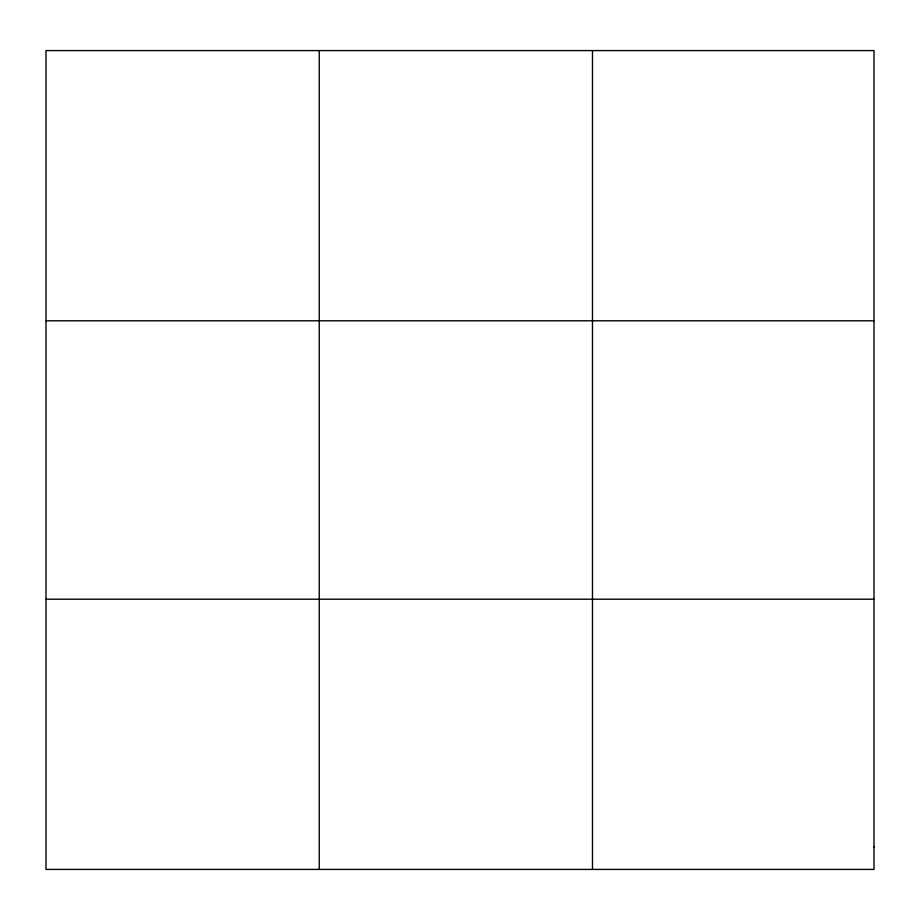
<?xml version="1.0" encoding="UTF-8"?>
<svg xmlns="http://www.w3.org/2000/svg" width="920" height="920" viewBox="0 0 920 920"><rect width="100%" height="100%" fill="white"/><g stroke="black" fill="none" stroke-linecap="round" stroke-linejoin="round"><path stroke-width="1.38" d="M319.24 869.423L319.24 50.577M592.48 869.423L592.48 50.577M46 320.792L874 320.792M46 599.207L874 599.207M874 846.906L874 869.423L46 869.423L46 50.577L874 50.577L874 846.906"/></g></svg>
